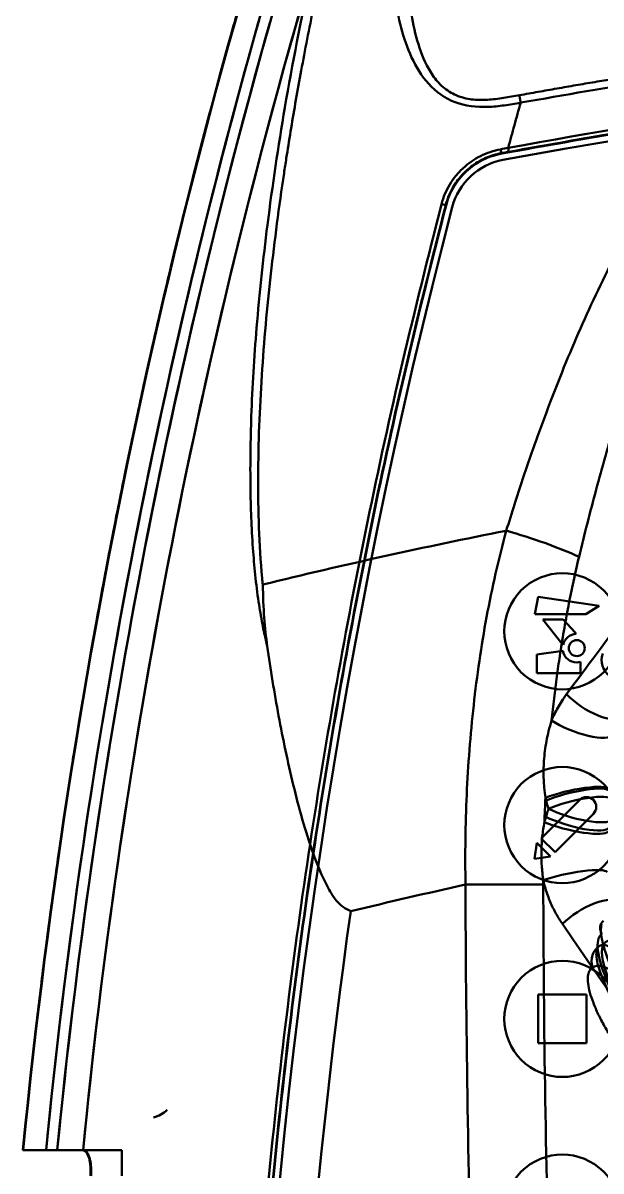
# Model space of a CAD drawing. Header units: millimetres. Extents: x -142 to 142, y -208 to 161.
# Drawn here: x -121.1 to -76.4, y 27 to 115.8 of the extents above; entities that cross this region are included whole.
import ezdxf

# ---------------------------------------------------------------- set-up
doc = ezdxf.new("R2010")
doc.units = ezdxf.units.MM
doc.layers.add('1', color=7, linetype='Continuous', true_color=0xffffff)

msp = doc.modelspace()

# ---------------------------------------------------------------- linework, layer by layer
at = {"layer": '1', "color": 251, "linetype": 'Continuous', "lineweight": 50}
for p, q in [((-84.004, 105.247, 24.72), (-84.004, 105.247, 24)), ((-87.928, 101.592, 24.72), (-87.928, 101.592, 24)), ((-79.404, 73.258, 24.72), (-79.404, 73.258, 24.82)), ((-81.289, 71.418, 24.92), (-81.532, 70.079, 24.92)), ((-81.289, 71.418, 24.82), (-81.532, 70.079, 24.82)), ((-76.549, 70.728, 24.92), (-81.289, 71.418, 24.92)), ((-81.289, 71.418, 24.82), (-81.289, 71.418, 24.92)), ((-76.549, 70.728, 24.82), (-81.289, 71.418, 24.82)), ((-77.591, 70.079, 24.92), (-76.549, 70.728, 24.92)), ((-77.591, 70.079, 24.82), (-76.549, 70.728, 24.82)), ((-76.549, 70.728, 24.82), (-76.549, 70.728, 24.92)), ((-81.532, 70.079, 24.92), (-77.591, 70.079, 24.92)), ((-81.532, 70.079, 24.82), (-77.591, 70.079, 24.82)), ((-81.532, 70.079, 24.82), (-81.532, 70.079, 24.92)), ((-80.929, 69.682, 24.92), (-79.445, 67.826, 24.92)), ((-79.343, 69.682, 24.92), (-80.929, 69.682, 24.92)), ((-80.929, 69.682, 24.82), (-80.929, 69.682, 24.92)), ((-79.343, 69.682, 24.82), (-80.929, 69.682, 24.82)), ((-80.929, 69.682, 24.82), (-79.445, 67.826, 24.82)), ((-78.426, 68.66, 24.92), (-79.343, 69.682, 24.92)), ((-79.343, 69.682, 24.82), (-79.343, 69.682, 24.92)), ((-78.426, 68.66, 24.82), (-79.343, 69.682, 24.82)), ((-77.591, 70.079, 24.82), (-77.591, 70.079, 24.92)), ((-83.904, 68.758, 24.72), (-83.904, 68.758, 24.82)), ((-78.845, 68.401, 24.92), (-78.686, 68.478, 24.92)), ((-78.845, 68.401, 24.82), (-78.686, 68.478, 24.82)), ((-78.686, 68.478, 24.92), (-78.513, 68.529, 24.92)), ((-78.686, 68.478, 24.82), (-78.513, 68.529, 24.82)), ((-78.686, 68.478, 24.82), (-78.686, 68.478, 24.92)), ((-78.513, 68.529, 24.92), (-78.33, 68.551, 24.92)), ((-78.513, 68.529, 24.82), (-78.33, 68.551, 24.82)), ((-78.513, 68.529, 24.82), (-78.513, 68.529, 24.92)), ((-78.33, 68.551, 24.92), (-78.426, 68.66, 24.92)), ((-78.426, 68.66, 24.82), (-78.426, 68.66, 24.92)), ((-78.33, 68.551, 24.82), (-78.426, 68.66, 24.82)), ((-78.33, 68.551, 24.82), (-78.33, 68.551, 24.92)), ((-79.445, 67.826, 24.92), (-79.357, 67.713, 24.92)), ((-79.445, 67.826, 24.82), (-79.357, 67.713, 24.82)), ((-79.445, 67.826, 24.82), (-79.445, 67.826, 24.92)), ((-79.357, 67.713, 24.92), (-79.3, 67.883, 24.92)), ((-79.357, 67.713, 24.82), (-79.3, 67.883, 24.82)), ((-79.357, 67.713, 24.82), (-79.357, 67.713, 24.92)), ((-79.3, 67.883, 24.92), (-79.219, 68.04, 24.92)), ((-79.3, 67.883, 24.82), (-79.219, 68.04, 24.82)), ((-79.3, 67.883, 24.82), (-79.3, 67.883, 24.92)), ((-79.219, 68.04, 24.92), (-79.114, 68.18, 24.92)), ((-79.219, 68.04, 24.82), (-79.114, 68.18, 24.82)), ((-79.219, 68.04, 24.82), (-79.219, 68.04, 24.92)), ((-79.114, 68.18, 24.92), (-78.988, 68.301, 24.92)), ((-79.114, 68.18, 24.82), (-78.988, 68.301, 24.82)), ((-79.114, 68.18, 24.82), (-79.114, 68.18, 24.92)), ((-78.988, 68.301, 24.92), (-78.845, 68.401, 24.92)), ((-78.988, 68.301, 24.82), (-78.845, 68.401, 24.82)), ((-78.988, 68.301, 24.82), (-78.988, 68.301, 24.92)), ((-78.898, 67.58, 24.92), (-78.91, 67.454, 24.92)), ((-78.898, 67.58, 24.82), (-78.91, 67.454, 24.82)), ((-78.861, 67.696, 24.92), (-78.898, 67.58, 24.92)), ((-78.861, 67.696, 24.82), (-78.898, 67.58, 24.82)), ((-78.898, 67.58, 24.82), (-78.898, 67.58, 24.92)), ((-78.804, 67.802, 24.92), (-78.861, 67.696, 24.92)), ((-78.804, 67.802, 24.82), (-78.861, 67.696, 24.82)), ((-78.861, 67.696, 24.82), (-78.861, 67.696, 24.92)), ((-78.845, 68.401, 24.82), (-78.845, 68.401, 24.92)), ((-78.729, 67.893, 24.92), (-78.804, 67.802, 24.92)), ((-78.729, 67.893, 24.82), (-78.804, 67.802, 24.82)), ((-78.804, 67.802, 24.82), (-78.804, 67.802, 24.92)), ((-78.637, 67.969, 24.92), (-78.729, 67.893, 24.92)), ((-78.637, 67.969, 24.82), (-78.729, 67.893, 24.82)), ((-78.729, 67.893, 24.82), (-78.729, 67.893, 24.92)), ((-78.531, 68.026, 24.92), (-78.637, 67.969, 24.92)), ((-78.531, 68.026, 24.82), (-78.637, 67.969, 24.82)), ((-78.637, 67.969, 24.82), (-78.637, 67.969, 24.92)), ((-78.415, 68.062, 24.92), (-78.531, 68.026, 24.92)), ((-78.415, 68.062, 24.82), (-78.531, 68.026, 24.82)), ((-78.531, 68.026, 24.82), (-78.531, 68.026, 24.92)), ((-78.29, 68.075, 24.92), (-78.415, 68.062, 24.92)), ((-78.29, 68.075, 24.82), (-78.415, 68.062, 24.82)), ((-78.415, 68.062, 24.82), (-78.415, 68.062, 24.92)), ((-78.165, 68.062, 24.92), (-78.29, 68.075, 24.92)), ((-78.29, 68.075, 24.82), (-78.29, 68.075, 24.92)), ((-78.165, 68.062, 24.82), (-78.29, 68.075, 24.82)), ((-78.049, 68.026, 24.92), (-78.165, 68.062, 24.92)), ((-78.165, 68.062, 24.82), (-78.165, 68.062, 24.92)), ((-78.049, 68.026, 24.82), (-78.165, 68.062, 24.82)), ((-77.943, 67.969, 24.92), (-78.049, 68.026, 24.92)), ((-78.049, 68.026, 24.82), (-78.049, 68.026, 24.92)), ((-77.943, 67.969, 24.82), (-78.049, 68.026, 24.82)), ((-77.852, 67.893, 24.92), (-77.943, 67.969, 24.92)), ((-77.943, 67.969, 24.82), (-77.943, 67.969, 24.92)), ((-77.852, 67.893, 24.82), (-77.943, 67.969, 24.82)), ((-77.776, 67.802, 24.92), (-77.852, 67.893, 24.92)), ((-77.852, 67.893, 24.82), (-77.852, 67.893, 24.92)), ((-77.776, 67.802, 24.82), (-77.852, 67.893, 24.82)), ((-77.719, 67.696, 24.92), (-77.776, 67.802, 24.92)), ((-77.776, 67.802, 24.82), (-77.776, 67.802, 24.92)), ((-77.719, 67.696, 24.82), (-77.776, 67.802, 24.82)), ((-77.683, 67.58, 24.92), (-77.719, 67.696, 24.92)), ((-77.719, 67.696, 24.82), (-77.719, 67.696, 24.92)), ((-77.683, 67.58, 24.82), (-77.719, 67.696, 24.82)), ((-77.67, 67.454, 24.92), (-77.683, 67.58, 24.92)), ((-77.683, 67.58, 24.82), (-77.683, 67.58, 24.92)), ((-77.67, 67.454, 24.82), (-77.683, 67.58, 24.82)), ((-81.393, 66.974, 24.82), (-79.37, 67.25, 24.82)), ((-79.37, 67.25, 24.92), (-81.393, 66.974, 24.92)), ((-81.393, 66.974, 24.92), (-81.393, 65.52, 24.92)), ((-81.393, 66.974, 24.82), (-81.393, 65.52, 24.82)), ((-81.393, 66.974, 24.82), (-81.393, 66.974, 24.92)), ((-79.318, 67.065, 24.92), (-79.37, 67.25, 24.92)), ((-79.37, 67.25, 24.82), (-79.37, 67.25, 24.92)), ((-79.318, 67.065, 24.82), (-79.37, 67.25, 24.82)), ((-79.236, 66.895, 24.92), (-79.318, 67.065, 24.92)), ((-79.318, 67.065, 24.82), (-79.318, 67.065, 24.92)), ((-79.236, 66.895, 24.82), (-79.318, 67.065, 24.82)), ((-79.128, 66.743, 24.92), (-79.236, 66.895, 24.92)), ((-79.236, 66.895, 24.82), (-79.236, 66.895, 24.92)), ((-79.128, 66.743, 24.82), (-79.236, 66.895, 24.82)), ((-78.996, 66.611, 24.92), (-79.128, 66.743, 24.92)), ((-79.128, 66.743, 24.82), (-79.128, 66.743, 24.92)), ((-78.996, 66.611, 24.82), (-79.128, 66.743, 24.82)), ((-78.91, 67.454, 24.92), (-78.898, 67.329, 24.92)), ((-78.91, 67.454, 24.82), (-78.898, 67.329, 24.82)), ((-78.91, 67.454, 24.82), (-78.91, 67.454, 24.92)), ((-78.898, 67.329, 24.92), (-78.861, 67.213, 24.92)), ((-78.898, 67.329, 24.82), (-78.861, 67.213, 24.82)), ((-78.898, 67.329, 24.82), (-78.898, 67.329, 24.92)), ((-78.861, 67.213, 24.92), (-78.804, 67.108, 24.92)), ((-78.861, 67.213, 24.82), (-78.804, 67.108, 24.82)), ((-78.861, 67.213, 24.82), (-78.861, 67.213, 24.92)), ((-78.804, 67.108, 24.92), (-78.729, 67.016, 24.92)), ((-78.804, 67.108, 24.82), (-78.729, 67.016, 24.82)), ((-78.804, 67.108, 24.82), (-78.804, 67.108, 24.92)), ((-78.729, 67.016, 24.92), (-78.637, 66.94, 24.92)), ((-78.729, 67.016, 24.82), (-78.637, 66.94, 24.82)), ((-78.729, 67.016, 24.82), (-78.729, 67.016, 24.92)), ((-78.637, 66.94, 24.92), (-78.531, 66.883, 24.92)), ((-78.637, 66.94, 24.82), (-78.531, 66.883, 24.82)), ((-78.637, 66.94, 24.82), (-78.637, 66.94, 24.92)), ((-78.531, 66.883, 24.92), (-78.415, 66.847, 24.92)), ((-78.531, 66.883, 24.82), (-78.415, 66.847, 24.82)), ((-78.531, 66.883, 24.82), (-78.531, 66.883, 24.92)), ((-78.415, 66.847, 24.92), (-78.29, 66.834, 24.92)), ((-78.415, 66.847, 24.82), (-78.29, 66.834, 24.82)), ((-78.415, 66.847, 24.82), (-78.415, 66.847, 24.92)), ((-78.29, 66.834, 24.92), (-78.165, 66.847, 24.92)), ((-78.29, 66.834, 24.82), (-78.165, 66.847, 24.82)), ((-78.29, 66.834, 24.82), (-78.29, 66.834, 24.92)), ((-78.165, 66.847, 24.92), (-78.049, 66.883, 24.92)), ((-78.165, 66.847, 24.82), (-78.049, 66.883, 24.82)), ((-78.165, 66.847, 24.82), (-78.165, 66.847, 24.92)), ((-78.049, 66.883, 24.92), (-77.943, 66.94, 24.92)), ((-78.049, 66.883, 24.82), (-77.943, 66.94, 24.82)), ((-78.049, 66.883, 24.82), (-78.049, 66.883, 24.92)), ((-77.943, 66.94, 24.92), (-77.852, 67.016, 24.92)), ((-77.943, 66.94, 24.82), (-77.852, 67.016, 24.82)), ((-77.943, 66.94, 24.82), (-77.943, 66.94, 24.92)), ((-77.852, 67.016, 24.92), (-77.776, 67.108, 24.92)), ((-77.852, 67.016, 24.82), (-77.776, 67.108, 24.82)), ((-77.852, 67.016, 24.82), (-77.852, 67.016, 24.92)), ((-77.776, 67.108, 24.92), (-77.719, 67.213, 24.92)), ((-77.776, 67.108, 24.82), (-77.719, 67.213, 24.82)), ((-77.776, 67.108, 24.82), (-77.776, 67.108, 24.92)), ((-77.719, 67.213, 24.92), (-77.683, 67.329, 24.92)), ((-77.719, 67.213, 24.82), (-77.683, 67.329, 24.82)), ((-77.719, 67.213, 24.82), (-77.719, 67.213, 24.92)), ((-77.683, 67.329, 24.92), (-77.67, 67.454, 24.92)), ((-77.683, 67.329, 24.82), (-77.67, 67.454, 24.82)), ((-77.683, 67.329, 24.82), (-77.683, 67.329, 24.92)), ((-77.67, 67.454, 24.82), (-77.67, 67.454, 24.92)), ((-78.843, 66.504, 24.92), (-78.996, 66.611, 24.92)), ((-78.996, 66.611, 24.82), (-78.996, 66.611, 24.92)), ((-78.843, 66.504, 24.82), (-78.996, 66.611, 24.82)), ((-78.672, 66.423, 24.92), (-78.843, 66.504, 24.92)), ((-78.843, 66.504, 24.82), (-78.843, 66.504, 24.92)), ((-78.672, 66.423, 24.82), (-78.843, 66.504, 24.82)), ((-78.487, 66.372, 24.92), (-78.672, 66.423, 24.92)), ((-78.672, 66.423, 24.82), (-78.672, 66.423, 24.92)), ((-78.487, 66.372, 24.82), (-78.672, 66.423, 24.82)), ((-78.29, 66.355, 24.92), (-78.487, 66.372, 24.92)), ((-78.487, 66.372, 24.82), (-78.487, 66.372, 24.92)), ((-78.29, 66.355, 24.82), (-78.487, 66.372, 24.82)), ((-78.003, 66.397, 24.92), (-78.29, 66.355, 24.92)), ((-78.003, 66.397, 24.82), (-78.29, 66.355, 24.82)), ((-78.29, 66.355, 24.82), (-78.29, 66.355, 24.92)), ((-78.003, 66.397, 24.82), (-78.003, 65.52, 24.82)), ((-78.003, 65.52, 24.92), (-78.003, 66.397, 24.92)), ((-78.003, 66.397, 24.82), (-78.003, 66.397, 24.92)), ((-81.393, 65.52, 24.92), (-78.003, 65.52, 24.92)), ((-81.393, 65.52, 24.82), (-81.393, 65.52, 24.92)), ((-81.393, 65.52, 24.82), (-78.003, 65.52, 24.82)), ((-78.003, 65.52, 24.82), (-78.003, 65.52, 24.92)), ((-79.404, 64.258, 24.72), (-79.404, 64.258, 24.82)), ((-79.404, 58.258, 24.72), (-79.404, 58.258, 24.82)), ((-78.066, 55.702, 24.92), (-81.035, 52.732, 24.92)), ((-78.066, 55.702, 24.82), (-81.035, 52.732, 24.82)), ((-77.948, 55.798, 24.92), (-78.066, 55.702, 24.92)), ((-77.948, 55.798, 24.82), (-78.066, 55.702, 24.82)), ((-78.066, 55.702, 24.82), (-78.066, 55.702, 24.92)), ((-77.817, 55.866, 24.92), (-77.948, 55.798, 24.92)), ((-77.817, 55.866, 24.82), (-77.948, 55.798, 24.82)), ((-77.948, 55.798, 24.82), (-77.948, 55.798, 24.92)), ((-77.679, 55.907, 24.92), (-77.817, 55.866, 24.92)), ((-77.679, 55.907, 24.82), (-77.817, 55.866, 24.82)), ((-77.817, 55.866, 24.82), (-77.817, 55.866, 24.92)), ((-77.535, 55.921, 24.92), (-77.679, 55.907, 24.92)), ((-77.535, 55.921, 24.82), (-77.679, 55.907, 24.82)), ((-77.679, 55.907, 24.82), (-77.679, 55.907, 24.92)), ((-77.392, 55.907, 24.92), (-77.535, 55.921, 24.92)), ((-77.535, 55.921, 24.82), (-77.535, 55.921, 24.92)), ((-77.392, 55.907, 24.82), (-77.535, 55.921, 24.82)), ((-77.253, 55.866, 24.92), (-77.392, 55.907, 24.92)), ((-77.392, 55.907, 24.82), (-77.392, 55.907, 24.92)), ((-77.253, 55.866, 24.82), (-77.392, 55.907, 24.82)), ((-77.123, 55.798, 24.92), (-77.253, 55.866, 24.92)), ((-77.253, 55.866, 24.82), (-77.253, 55.866, 24.92)), ((-77.123, 55.798, 24.82), (-77.253, 55.866, 24.82)), ((-77.005, 55.702, 24.92), (-77.123, 55.798, 24.92)), ((-77.123, 55.798, 24.82), (-77.123, 55.798, 24.92)), ((-77.005, 55.702, 24.82), (-77.123, 55.798, 24.82)), ((-76.909, 55.584, 24.92), (-77.005, 55.702, 24.92)), ((-77.005, 55.702, 24.82), (-77.005, 55.702, 24.92)), ((-76.909, 55.584, 24.82), (-77.005, 55.702, 24.82)), ((-76.84, 55.453, 24.92), (-76.909, 55.584, 24.92)), ((-76.909, 55.584, 24.82), (-76.909, 55.584, 24.92)), ((-76.84, 55.453, 24.82), (-76.909, 55.584, 24.82)), ((-76.799, 55.314, 24.92), (-76.84, 55.453, 24.92)), ((-76.84, 55.453, 24.82), (-76.84, 55.453, 24.92)), ((-76.799, 55.314, 24.82), (-76.84, 55.453, 24.82)), ((-76.785, 55.171, 24.92), (-76.799, 55.314, 24.92)), ((-76.799, 55.314, 24.82), (-76.799, 55.314, 24.92)), ((-76.785, 55.171, 24.82), (-76.799, 55.314, 24.82)), ((-76.799, 55.028, 24.92), (-76.785, 55.171, 24.92)), ((-76.799, 55.028, 24.82), (-76.785, 55.171, 24.82)), ((-76.785, 55.171, 24.82), (-76.785, 55.171, 24.92)), ((-79.975, 51.671, 24.92), (-77.005, 54.641, 24.92)), ((-79.975, 51.671, 24.82), (-77.005, 54.641, 24.82)), ((-77.005, 54.641, 24.92), (-76.909, 54.758, 24.92)), ((-77.005, 54.641, 24.82), (-76.909, 54.758, 24.82)), ((-77.005, 54.641, 24.82), (-77.005, 54.641, 24.92)), ((-76.909, 54.758, 24.92), (-76.84, 54.889, 24.92)), ((-76.909, 54.758, 24.82), (-76.84, 54.889, 24.82)), ((-76.909, 54.758, 24.82), (-76.909, 54.758, 24.92)), ((-76.84, 54.889, 24.92), (-76.799, 55.028, 24.92)), ((-76.84, 54.889, 24.82), (-76.799, 55.028, 24.82)), ((-76.84, 54.889, 24.82), (-76.84, 54.889, 24.92)), ((-76.799, 55.028, 24.82), (-76.799, 55.028, 24.92)), ((-83.904, 53.758, 24.72), (-83.904, 53.758, 24.82)), ((-81.035, 52.732, 24.92), (-79.975, 51.671, 24.92)), ((-81.035, 52.732, 24.82), (-79.975, 51.671, 24.82)), ((-81.035, 52.732, 24.82), (-81.035, 52.732, 24.92)), ((-81.389, 52.378, 24.92), (-81.566, 51.141, 24.92)), ((-81.389, 52.378, 24.82), (-81.566, 51.141, 24.82)), ((-80.328, 51.318, 24.92), (-81.389, 52.378, 24.92)), ((-81.389, 52.378, 24.82), (-81.389, 52.378, 24.92)), ((-80.328, 51.318, 24.82), (-81.389, 52.378, 24.82)), ((-79.975, 51.671, 24.82), (-79.975, 51.671, 24.92)), ((-81.566, 51.141, 24.92), (-80.328, 51.318, 24.92)), ((-81.566, 51.141, 24.82), (-80.328, 51.318, 24.82)), ((-81.566, 51.141, 24.82), (-81.566, 51.141, 24.92)), ((-80.328, 51.318, 24.82), (-80.328, 51.318, 24.92)), ((-79.404, 49.258, 24.72), (-79.404, 49.258, 24.82)), ((-79.404, 43.258, 24.72), (-79.404, 43.258, 24.82)), ((-81.277, 40.64, 24.82), (-81.277, 36.883, 24.82)), ((-81.277, 40.64, 24.82), (-81.277, 40.64, 24.92)), ((-77.528, 40.64, 24.82), (-81.277, 40.64, 24.82)), ((-77.528, 40.64, 24.92), (-81.277, 40.64, 24.92)), ((-81.277, 40.64, 24.92), (-81.277, 36.883, 24.92)), ((-77.528, 40.64, 24.82), (-77.528, 40.64, 24.92)), ((-77.528, 36.883, 24.82), (-77.528, 40.64, 24.82)), ((-77.528, 36.883, 24.92), (-77.528, 40.64, 24.92)), ((-83.904, 38.758, 24.72), (-83.904, 38.758, 24.82)), ((-81.277, 36.883, 24.82), (-81.277, 36.883, 24.92)), ((-81.277, 36.883, 24.82), (-77.528, 36.883, 24.82)), ((-81.277, 36.883, 24.92), (-77.528, 36.883, 24.92)), ((-77.528, 36.883, 24.82), (-77.528, 36.883, 24.92)), ((-79.404, 34.258, 24.72), (-79.404, 34.258, 24.82)), ((-121.146, 28.598, 0.6), (-121.146, 28.598)), ((-121.146, 28.598, 0.6), (-121.12, 28.598, 0.6)), ((-113.508, 28.598, 11.4), (-118.904, 28.598, 11.4)), ((-116.494, 28.598, -11.5), (-118.49, 28.598, -11.5)), ((-118.49, 28.596, 11.5), (-117.187, 28.596, 11.5)), ((-116.494, 28.598, -11.5), (-113.508, 28.598, -11.5)), ((-113.508, 28.598, 11.4), (-113.508, 28.598, -11.5)), ((-79.404, 28.258, 24.72), (-79.404, 28.258, 24.82))]:
    msp.add_line(p, q, dxfattribs=at)
for centre, radius, start, end in [((379, -20), 502.502, 160.9331, 174.45008), ((379, -20, 11.5), 497.872, 160.97966, 174.39831), ((379, -20, -11.5), 497.872, 164.10811, 174.39831), ((0, -346, 24), 459, 80.72928, 100.54548), ((0, -346, 24.72), 459, 80.72928, 100.54548), ((-83.089, 100.332, 24), 5, 100.54548, 165.40387), ((-83.089, 100.332, 24.72), 5, 100.54548, 165.40387), ((379, -20, 24), 482.5, 165.40387, 189.46226), ((379, -20, 24.72), 482.5, 165.40387, 189.46226), ((0, -346, -22.11), 430.767, 101.21041, 103.77731), ((0, -346, -25), 404.59, 102.40307, 103.69435), ((1114, 51.8, -25), 1200.904, 180.126574, 181.679711), ((1114, 51.8, -22.692), 1194.886, 180.126574, 181.723926), ((379, -20, -25), 479.5, 171.95718, 180)]:
    msp.add_arc(centre, radius, start, end, dxfattribs=at)
at = {"layer": '1', "color": 251, "linetype": 'Continuous', "lineweight": 50, "extrusion": (0, 0, -1)}
for centre, radius, start, end in [((-379, -20, -0.6), 502.476, 5.5502, 19.06546), ((-379, -20, -10.866), 500.718, 5.56976, 19.10583), ((-379, -20, -11.5), 499.858, 5.57908, 19.10583), ((-379, -20, 10.866), 500.718, 5.56976, 15.76983), ((-379, -20, 11.5), 499.858, 5.57937, 15.76983)]:
    msp.add_arc(centre, radius, start, end, dxfattribs=at)
at = {"layer": '1', "color": 251, "linetype": 'Continuous', "lineweight": 50, "extrusion": (0.286925, 0.938257, 0.193255)}
msp.add_arc((101.543, -22.155, 43.52), 9, 235.86711, 275.91955, dxfattribs=at)
at = {"layer": '1', "color": 251, "linetype": 'Continuous', "lineweight": 50, "extrusion": (0.042871, -0.030019, -0.99863)}
msp.add_arc((11.557, -101.25, 30.893), 1.5, 180.85, 254.37753, dxfattribs=at)
at = {"layer": '1', "color": 251, "linetype": 'Continuous', "lineweight": 50, "extrusion": (0.511748, 0.766338, 0.388382)}
msp.add_arc((99.713, -25.73, 0.248), 3, 59.26593, 176.74417, dxfattribs=at)
at = {"layer": '1', "color": 251, "linetype": 'Continuous', "lineweight": 50, "extrusion": (0.339756, 0.896889, 0.283119)}
msp.add_arc((95.125, -31.968, 21.932), 3, 52.51974, 176.62492, dxfattribs=at)
at = {"layer": '1', "color": 251, "linetype": 'Continuous', "lineweight": 50, "extrusion": (-0.213751, 0.957788, -0.192231)}
msp.add_arc((64.667, -10.551, 75.094), 3, 49.70787, 176.91227, dxfattribs=at)
at = {"layer": '1', "color": 251, "linetype": 'Continuous', "lineweight": 50, "extrusion": (-0.233554, 0.949719, -0.208535)}
msp.add_arc((63.109, -9.014, 76.38), 3, 50.09253, 176.9325, dxfattribs=at)
at = {"layer": '1', "color": 251, "linetype": 'Continuous', "lineweight": 50, "extrusion": (-0.2339, 0.950362, -0.205192)}
msp.add_arc((63.095, -9.272, 75.699), 3, 50.50695, 176.93472, dxfattribs=at)
at = {"layer": '1', "color": 251, "linetype": 'Continuous', "lineweight": 50, "extrusion": (0.26396, 0.936403, 0.231246)}
msp.add_arc((90.5, -31.258, 24.436), 3, 50.40135, 176.91634, dxfattribs=at)
at = {"layer": '1', "color": 251, "linetype": 'Continuous', "lineweight": 50, "extrusion": (0.264427, 0.937246, 0.227265)}
msp.add_arc((90.507, -31.151, 25.208), 3, 50.85726, 176.91931, dxfattribs=at)
at = {"layer": '1', "color": 251, "linetype": 'Continuous', "lineweight": 50, "extrusion": (0.226686, 0.953064, 0.200703)}
msp.add_arc((89.153, -31.229, 28.597), 3, 49.61031, 176.88023, dxfattribs=at)
at = {"layer": '1', "color": 251, "linetype": 'Continuous', "lineweight": 50, "extrusion": (-0.194122, 0.965626, -0.172867)}
msp.add_arc((67.575, -13.471, 67.417), 3, 49.02258, 176.65412, dxfattribs=at)
at = {"layer": '1', "color": 251, "linetype": 'Continuous', "lineweight": 50, "extrusion": (0.002209, -0.999998, 5.45029e-17)}
msp.add_arc((-86.792, -16, -49.339), 9, 270, 311.96189, dxfattribs=at)
at = {"layer": '1', "color": 251, "linetype": 'Continuous', "lineweight": 50, "extrusion": (-0.486617, 0.786015, -0.381293)}
msp.add_arc((41.658, 8.504, 83.063), 3, 58.09768, 176.75459, dxfattribs=at)
at = {"layer": '1', "color": 251, "linetype": 'Continuous', "lineweight": 50, "extrusion": (-0.217064, -0.140963, -0.965926)}
msp.add_arc((-79.595, 25.511, 53.841), 0.8, 90, 172.50686, dxfattribs=at)
at = {"layer": '1', "color": 251, "linetype": 'Continuous', "lineweight": 50, "extrusion": (0.26381, 0.175127, 0.948544)}
msp.add_arc((77.822, 22.795, -55.555), 1.5, 359.91736, 73.68262, dxfattribs=at)
at = {"layer": '1', "color": 251, "linetype": 'Continuous', "lineweight": 50, "extrusion": (-1, 0, 0)}
msp.add_arc((-26.598, 11.4, 113.508), 2, 90, 180, dxfattribs=at)
at = {"layer": '1', "color": 251, "linetype": 'Continuous', "lineweight": 50, "extrusion": (1, 0, 0)}
msp.add_arc((26.598, -11.5, -113.508), 2, 270, 0, dxfattribs=at)
at = {"layer": '1', "color": 251, "linetype": 'Continuous', "lineweight": 50, "extrusion": (0.810094, 0.526081, -0.258819)}
msp.add_ellipse((-72.483, 39.25, -45.429), major_axis=(1.491, 0.968, 6.635), ratio=0.951053, dxfattribs=at)
at = {"layer": '1', "color": 251, "linetype": 'Continuous', "lineweight": 50}
for points, weights, degree in [([(-121.146, 28.598, 0.6), (-117.305, 68.131, 0.6), (-108.836, 106.823, 0.6), (-95.933, 144.153, 0.6)], [0.500069308686, 0.500535111325, 0.503348802562, 0.508510382396], 3), ([(-82.632, 109.679, 25), (0, 124.663, 25), (82.631, 109.679, 25)], [0.504044166649, 0.495955833351, 0.504044166649], 2), ([(-84.101, 105.738, 24), (-5.189, 120.429, 24), (74.031, 107.497, 24)], [0.503757266962, 0.496242733038, 0.503757266962], 2), ([(-83.547, 105.879, 24.716), (-4.885, 120.423, 24.716), (74.065, 107.53, 24.716)], [0.503731597509, 0.496268402491, 0.503731597509], 2), ([(-82.736, 110.254, 24.913), (-76.911, 111.311, 24.913), (-71.062, 112.218, 24.913)], [0.500020368759, 0.499979631241, 0.500020368759], 2), ([(-97.779, -99.496, 24.861), (-114.724, 2.13, 24.861), (-88.755, 101.833, 24.861)], [0.505553685718, 0.494446314282, 0.505553685718], 2), ([(-97.453, -99.441, 24.578), (-114.386, 2.115, 24.578), (-88.435, 101.749, 24.578)], [0.505553685718, 0.494446314282, 0.505553685718], 2), ([(-97.427, -99.411, 24), (-114.35, 2.117, 24), (-88.411, 101.723, 24)], [0.505551180943, 0.494448819057, 0.505551180943], 2)]:
    msp.add_rational_spline(points, weights, degree=degree, dxfattribs=at)
for points, knots in [([(-90.683, 142.236, 13.868), (-90.998, 140.624, 14.37), (-91.579, 137.391, 15.374), (-92.257, 132.518, 16.902), (-92.707, 127.627, 18.467), (-92.833, 122.73, 20.068), (-92.559, 118.668, 21.436), (-91.941, 115.465, 22.552), (-91.15, 113.158, 23.38), (-89.883, 111.024, 24.174), (-87.791, 109.501, 24.791), (-85.607, 109.278, 24.968), (-83.899, 109.452, 25), (-83.054, 109.603, 25), (-82.631, 109.679, 25)], [0, 0, 0, 0, 0.125, 0.25, 0.375, 0.5, 0.625, 0.6875, 0.75, 0.8125, 0.875, 0.9375, 0.96875, 1, 1, 1, 1]), ([(-89.068, 142.217, 14.952), (-89.389, 140.658, 15.403), (-89.987, 137.532, 16.31), (-90.715, 132.818, 17.685), (-91.251, 128.082, 19.077), (-91.525, 123.328, 20.488), (-91.443, 119.368, 21.68), (-91.072, 116.216, 22.648), (-90.526, 113.907, 23.373), (-89.728, 112.072, 23.97), (-88.68, 110.846, 24.4), (-87.64, 110.188, 24.657), (-86.433, 109.885, 24.818), (-85.188, 109.878, 24.89), (-84.162, 110.007, 24.909), (-83.346, 110.144, 24.912), (-82.939, 110.218, 24.913), (-82.736, 110.254, 24.913)], [0, 0, 0, 0, 0.125, 0.25, 0.375, 0.5, 0.625, 0.6875, 0.75, 0.8125, 0.84375, 0.875, 0.90625, 0.9375, 0.96875, 0.984375, 1, 1, 1, 1]), ([(-102.241, 67.595, -23.066), (-102.32, 67.922, -22.987), (-102.457, 68.491, -22.849), (-102.69, 69.64, -22.573), (-103.058, 71.839, -22.048), (-103.413, 75.382, -21.219), (-103.591, 80.174, -20.118), (-103.507, 85.862, -18.833), (-103.089, 92.634, -17.326), (-102.235, 100.612, -15.573), (-100.896, 109.703, -13.597), (-99.615, 116.092, -12.225), (-98.937, 119.476, -11.498)], [0, 0, 0, 0, 0.019325, 0.033702, 0.067421, 0.147558, 0.238182, 0.342802, 0.473943, 0.627187, 0.802538, 1, 1, 1, 1]), ([(-100.943, 104.225, -15.262), (-100.887, 104.603, -15.183), (-100.625, 106.319, -14.821), (-100.096, 109.548, -14.142), (-99.248, 114.189, -13.169), (-98.55, 117.63, -12.449), (-98.164, 119.431, -12.073)], [0, 0, 0, 0, 0.087365, 0.391577, 0.695788, 1, 1, 1, 1]), ([(-78.115, 74.522, -20.636), (-77.697, 76.261, -20.36), (-76.819, 79.73, -19.809), (-75.355, 84.895, -18.994), (-73.721, 90.011, -18.192), (-71.866, 95.053, -17.408), (-69.745, 100, -16.647), (-67.206, 104.745, -15.932), (-64.581, 108.425, -15.396), (-62.198, 110.521, -15.118), (-60.607, 111.4, -15.02), (-59.742, 111.676, -15), (-59.296, 111.757, -15)], [0, 0, 0, 0, 0.125, 0.25, 0.375, 0.5, 0.625, 0.75, 0.875, 0.9375, 0.96875, 1, 1, 1, 1]), ([(-82.631, 109.679, 25), (-82.795, 109.095, 25), (-83.04, 108.22, 25), (-83.362, 107.051, 25), (-83.522, 106.466, 25), (-83.602, 106.174, 25)], [0, 0, 0, 0, 0.5, 0.75, 1, 1, 1, 1]), ([(-88.755, 101.833, 24.861), (-88.686, 102.098, 24.861), (-88.51, 102.618, 24.865), (-88.138, 103.353, 24.882), (-87.664, 104.027, 24.908), (-86.913, 104.828, 24.947), (-85.774, 105.612, 24.986), (-84.726, 105.965, 24.998), (-84.187, 106.065, 24.999)], [0, 0, 0, 0, 0.125, 0.25, 0.375, 0.5, 0.75, 1, 1, 1, 1]), ([(-88.435, 101.749, 24.578), (-88.374, 101.983, 24.578), (-88.226, 102.428, 24.583), (-87.933, 103.041, 24.597), (-87.591, 103.578, 24.617), (-87.212, 104.05, 24.638), (-86.797, 104.465, 24.659), (-86.346, 104.83, 24.679), (-85.857, 105.147, 24.695), (-85.327, 105.414, 24.707), (-84.75, 105.63, 24.714), (-84.344, 105.731, 24.715), (-84.131, 105.771, 24.715)], [0, 0, 0, 0, 0.116394, 0.2254, 0.327036, 0.423074, 0.517186, 0.609965, 0.703076, 0.798214, 0.895776, 1, 1, 1, 1]), ([(-84.131, 105.771, 24.715), (-84.066, 105.783, 24.715), (-83.936, 105.807, 24.716), (-83.742, 105.843, 24.716), (-83.612, 105.867, 24.716), (-83.547, 105.879, 24.716)], [0, 0, 0, 0, 0.334629, 0.667961, 1, 1, 1, 1]), ([(-102.636, 72.868, -22), (-102.759, 74.172, -21.71), (-102.92, 76.787, -21.134), (-102.972, 80.719, -20.277), (-102.885, 84.65, -19.427), (-102.61, 89.889, -18.302), (-102.021, 96.422, -16.91), (-101.332, 101.629, -15.81), (-100.943, 104.225, -15.262)], [0, 0, 0, 0, 0.125, 0.25, 0.375, 0.5, 0.75, 1, 1, 1, 1]), ([(-79.404, 73.258, 24.82), (-80.552, 73.258, 24.82), (-82.944, 72.298, 24.82), (-83.904, 69.907, 24.82), (-83.904, 68.758, 24.82)], [0, 0, 0, 0, 0.500002, 1, 1, 1, 1]), ([(-79.404, 73.258, 24.72), (-80.552, 73.258, 24.72), (-82.944, 72.298, 24.72), (-83.904, 69.907, 24.72), (-83.904, 68.758, 24.72)], [0, 0, 0, 0, 0.500002, 1, 1, 1, 1]), ([(-74.904, 68.759, 24.82), (-74.904, 69.907, 24.82), (-75.864, 72.298, 24.82), (-78.256, 73.258, 24.82), (-79.404, 73.258, 24.82)], [0, 0, 0, 0, 0.499996, 1, 1, 1, 1]), ([(-74.904, 68.759, 24.72), (-74.904, 69.907, 24.72), (-75.864, 72.298, 24.72), (-78.256, 73.258, 24.72), (-79.404, 73.258, 24.72)], [0, 0, 0, 0, 0.499996, 1, 1, 1, 1]), ([(-83.904, 68.758, 24.82), (-83.904, 67.61, 24.82), (-82.944, 65.218, 24.82), (-80.552, 64.258, 24.82), (-79.404, 64.258, 24.82)], [0, 0, 0, 0, 0.499994, 1, 1, 1, 1]), ([(-83.904, 68.758, 24.72), (-83.904, 67.61, 24.72), (-82.944, 65.218, 24.72), (-80.552, 64.258, 24.72), (-79.404, 64.258, 24.72)], [0, 0, 0, 0, 0.499994, 1, 1, 1, 1]), ([(-79.404, 64.258, 24.82), (-78.256, 64.258, 24.82), (-75.864, 65.219, 24.82), (-74.904, 67.61, 24.82), (-74.904, 68.759, 24.82)], [0, 0, 0, 0, 0.499997, 1, 1, 1, 1]), ([(-79.404, 64.258, 24.72), (-78.256, 64.258, 24.72), (-75.864, 65.219, 24.72), (-74.904, 67.61, 24.72), (-74.904, 68.759, 24.72)], [0, 0, 0, 0, 0.499997, 1, 1, 1, 1]), ([(-102.241, 67.595, -23.067), (-101.981, 65.807, -23.394), (-101.404, 62.222, -23.966), (-100.472, 57.754, -24.475), (-99.554, 54.206, -24.756), (-98.728, 51.583, -24.904), (-97.955, 49.662, -24.966), (-97.291, 48.455, -24.988), (-96.903, 47.882, -24.996), (-96.393, 47.413, -25), (-95.993, 47.182, -25), (-95.784, 47.088, -25)], [0, 0, 0, 0, 0.25, 0.5, 0.625, 0.75, 0.875, 0.90625, 0.9375, 0.96875, 1, 1, 1, 1]), ([(-79.606, 66.839, -21.681), (-79.686, 66.314, -21.74), (-79.925, 64.657, -21.919), (-80.125, 62.99, -22.074), (-80.244, 61.848, -22.167)], [0, 0, 0, 0, 0.317575, 1, 1, 1, 1]), ([(-80.713, 55.867, -22.544), (-80.748, 56.131, -22.576), (-80.81, 56.595, -22.631), (-80.871, 57.549, -22.68), (-80.857, 58.756, -22.666), (-80.697, 60.016, -22.536), (-80.477, 61.055, -22.359), (-80.323, 61.578, -22.233), (-80.244, 61.848, -22.167)], [0, 0, 0, 0, 0.132294, 0.231897, 0.470662, 0.72455, 0.857779, 1, 1, 1, 1]), ([(-79.404, 58.258, 24.82), (-80.552, 58.258, 24.82), (-82.944, 57.298, 24.82), (-83.904, 54.907, 24.82), (-83.904, 53.758, 24.82)], [0, 0, 0, 0, 0.500002, 1, 1, 1, 1]), ([(-79.404, 58.258, 24.72), (-80.552, 58.258, 24.72), (-82.944, 57.298, 24.72), (-83.904, 54.907, 24.72), (-83.904, 53.758, 24.72)], [0, 0, 0, 0, 0.500002, 1, 1, 1, 1]), ([(-74.904, 53.759, 24.82), (-74.904, 54.907, 24.82), (-75.864, 57.298, 24.82), (-78.256, 58.258, 24.82), (-79.404, 58.258, 24.82)], [0, 0, 0, 0, 0.499996, 1, 1, 1, 1]), ([(-74.904, 53.759, 24.72), (-74.904, 54.907, 24.72), (-75.864, 57.298, 24.72), (-78.256, 58.258, 24.72), (-79.404, 58.258, 24.72)], [0, 0, 0, 0, 0.499996, 1, 1, 1, 1]), ([(-83.904, 53.758, 24.82), (-83.904, 52.61, 24.82), (-82.944, 50.218, 24.82), (-80.552, 49.258, 24.82), (-79.404, 49.258, 24.82)], [0, 0, 0, 0, 0.499994, 1, 1, 1, 1]), ([(-83.904, 53.758, 24.72), (-83.904, 52.61, 24.72), (-82.944, 50.218, 24.72), (-80.552, 49.258, 24.72), (-79.404, 49.258, 24.72)], [0, 0, 0, 0, 0.499994, 1, 1, 1, 1]), ([(-80.883, 49.495, -22.692), (-80.884, 49.498, -22.692), (-80.885, 49.504, -22.693), (-80.886, 49.515, -22.695), (-80.889, 49.535, -22.697), (-80.895, 49.576, -22.702), (-80.907, 49.657, -22.713), (-80.929, 49.82, -22.732), (-80.967, 50.146, -22.765), (-81.008, 50.615, -22.8), (-81.033, 51.18, -22.82), (-81.034, 51.935, -22.821), (-80.976, 52.877, -22.771), (-80.867, 53.619, -22.677), (-80.798, 53.985, -22.615)], [0, 0, 0, 0, 0.001953, 0.003906, 0.007812, 0.015625, 0.03125, 0.0625, 0.125, 0.25, 0.375, 0.5, 0.75, 1, 1, 1, 1]), ([(-79.404, 49.258, 24.82), (-78.256, 49.258, 24.82), (-75.864, 50.219, 24.82), (-74.904, 52.61, 24.82), (-74.904, 53.759, 24.82)], [0, 0, 0, 0, 0.499997, 1, 1, 1, 1]), ([(-79.404, 49.258, 24.72), (-78.256, 49.258, 24.72), (-75.864, 50.219, 24.72), (-74.904, 52.61, 24.72), (-74.904, 53.759, 24.72)], [0, 0, 0, 0, 0.499997, 1, 1, 1, 1]), ([(-71.496, 39.891, -38.831), (-71.974, 40.627, -38.831), (-73.019, 42.04, -39.197), (-74.306, 43.36, -40.468), (-75.195, 44.053, -41.823), (-75.768, 44.381, -42.969), (-76.229, 44.507, -44.201), (-76.451, 44.457, -45.053), (-76.539, 44.399, -45.479)], [0, 0, 0, 0, 0.25, 0.5, 0.625, 0.75, 0.875, 1, 1, 1, 1]), ([(-76.539, 44.399, -45.479), (-76.626, 44.342, -45.902), (-76.754, 44.16, -46.747), (-76.802, 43.699, -47.974), (-76.7, 43.06, -49.115), (-76.454, 42.263, -50.128), (-76.071, 41.329, -50.967), (-75.565, 40.296, -51.599), (-75.056, 39.384, -51.925), (-74.61, 38.647, -52.057), (-74.38, 38.278, -52.079), (-74.264, 38.094, -52.079)], [0, 0, 0, 0, 0.125, 0.25, 0.375, 0.5, 0.625, 0.75, 0.875, 0.9375, 1, 1, 1, 1]), ([(-79.404, 43.258, 24.82), (-80.552, 43.258, 24.82), (-82.944, 42.298, 24.82), (-83.904, 39.907, 24.82), (-83.904, 38.758, 24.82)], [0, 0, 0, 0, 0.500002, 1, 1, 1, 1]), ([(-79.404, 43.258, 24.72), (-80.552, 43.258, 24.72), (-82.944, 42.298, 24.72), (-83.904, 39.907, 24.72), (-83.904, 38.758, 24.72)], [0, 0, 0, 0, 0.500002, 1, 1, 1, 1]), ([(-74.904, 38.759, 24.82), (-74.904, 39.907, 24.82), (-75.864, 42.298, 24.82), (-78.256, 43.258, 24.82), (-79.404, 43.258, 24.82)], [0, 0, 0, 0, 0.499996, 1, 1, 1, 1]), ([(-74.904, 38.759, 24.72), (-74.904, 39.907, 24.72), (-75.864, 42.298, 24.72), (-78.256, 43.258, 24.72), (-79.404, 43.258, 24.72)], [0, 0, 0, 0, 0.499996, 1, 1, 1, 1]), ([(-72.442, 39.277, -39.455), (-72.644, 39.588, -39.455), (-73.075, 40.194, -39.535), (-73.763, 41.011, -39.877), (-74.459, 41.698, -40.424), (-75.355, 42.42, -41.38), (-76.336, 42.916, -42.911), (-76.886, 42.874, -44.318), (-77.082, 42.744, -45.022)], [0, 0, 0, 0, 0.125, 0.25, 0.375, 0.5, 0.75, 1, 1, 1, 1]), ([(-83.904, 38.758, 24.82), (-83.904, 37.61, 24.82), (-82.944, 35.218, 24.82), (-80.552, 34.258, 24.82), (-79.404, 34.258, 24.82)], [0, 0, 0, 0, 0.499994, 1, 1, 1, 1]), ([(-83.904, 38.758, 24.72), (-83.904, 37.61, 24.72), (-82.944, 35.218, 24.72), (-80.552, 34.258, 24.72), (-79.404, 34.258, 24.72)], [0, 0, 0, 0, 0.499994, 1, 1, 1, 1]), ([(-79.404, 34.258, 24.82), (-78.256, 34.258, 24.82), (-75.864, 35.219, 24.82), (-74.904, 37.61, 24.82), (-74.904, 38.759, 24.82)], [0, 0, 0, 0, 0.499997, 1, 1, 1, 1]), ([(-79.404, 34.258, 24.72), (-78.256, 34.258, 24.72), (-75.864, 35.219, 24.72), (-74.904, 37.61, 24.72), (-74.904, 38.759, 24.72)], [0, 0, 0, 0, 0.499997, 1, 1, 1, 1]), ([(-111.044, 31.141, -12), (-110.94, 31.162, -12), (-110.837, 31.19, -12.011), (-110.555, 31.294, -12.036), (-110.379, 31.39, -12.036), (-110.139, 31.57, -12.011), (-110.06, 31.639, -12), (-109.987, 31.715, -12)], [0, 0, 0, 0, 0.259795, 0.259795, 0.742538, 0.742538, 1, 1, 1, 1]), ([(-118.49, 28.596, 11.5), (-118.55, 28.596, 11.5), (-118.611, 28.596, 11.494), (-118.751, 28.597, 11.465), (-118.831, 28.598, 11.438), (-118.904, 28.598, 11.4)], [0, 0, 0, 0, 0.423645, 0.423645, 1, 1, 1, 1]), ([(-115.889, 26.598, -13.5), (-115.838, 27.139, -13.5), (-115.891, 27.671, -13.267), (-116.132, 28.398, -12.517), (-116.311, 28.598, -12.01), (-116.494, 28.598, -11.5)], [0, 0, 0, 0, 0.5, 0.5, 1, 1, 1, 1]), ([(-115.933, 26.598, 13.4), (-115.885, 27.109, 13.4), (-115.928, 27.612, 13.194), (-116.138, 28.331, 12.514), (-116.301, 28.55, 12.048), (-116.47, 28.591, 11.57)], [0, 0, 0, 0, 0.5, 0.5, 1, 1, 1, 1]), ([(-116.469, 28.596, 11.57), (-116.425, 28.592, 11.693), (-116.337, 28.56, 11.94), (-116.212, 28.444, 12.297), (-116.097, 28.262, 12.63), (-116, 28.018, 12.926), (-115.924, 27.717, 13.173), (-115.878, 27.37, 13.359), (-115.865, 27.054, 13.455), (-115.873, 26.794, 13.494), (-115.883, 26.663, 13.5), (-115.889, 26.597, 13.5)], [0, 0, 0, 0, 0.125, 0.25, 0.375, 0.5, 0.625, 0.75, 0.875, 0.9375, 1, 1, 1, 1]), ([(-79.404, 28.258, 24.82), (-80.552, 28.258, 24.82), (-82.944, 27.298, 24.82), (-83.904, 24.907, 24.82), (-83.904, 23.758, 24.82)], [0, 0, 0, 0, 0.500002, 1, 1, 1, 1]), ([(-79.404, 28.258, 24.72), (-80.552, 28.258, 24.72), (-82.944, 27.298, 24.72), (-83.904, 24.907, 24.72), (-83.904, 23.758, 24.72)], [0, 0, 0, 0, 0.500002, 1, 1, 1, 1]), ([(-74.904, 23.759, 24.82), (-74.904, 24.907, 24.82), (-75.864, 27.298, 24.82), (-78.256, 28.258, 24.82), (-79.404, 28.258, 24.82)], [0, 0, 0, 0, 0.499996, 1, 1, 1, 1]), ([(-74.904, 23.759, 24.72), (-74.904, 24.907, 24.72), (-75.864, 27.298, 24.72), (-78.256, 28.258, 24.72), (-79.404, 28.258, 24.72)], [0, 0, 0, 0, 0.499996, 1, 1, 1, 1])]:
    msp.add_open_spline(points, degree=3, knots=knots, dxfattribs=at)
for points, degree in [([(-83.602, 106.174, 25), (-70.613, 108.575, 25), (-44.428, 112.257, 25), (-4.822, 114.383, 25), (34.821, 113.087, 25), (61.077, 109.954, 25), (74.113, 107.825, 25)], 3), ([(-59.548, 113.704, -14.783), (-59.876, 113.662, -14.783), (-60.562, 113.536, -14.791), (-61.669, 113.198, -14.834), (-62.864, 112.68, -14.912), (-64.143, 111.952, -15.034), (-65.495, 110.986, -15.206), (-66.911, 109.761, -15.431), (-68.374, 108.264, -15.714), (-69.881, 106.478, -16.058), (-71.419, 104.39, -16.466), (-72.976, 102.004, -16.938), (-74.567, 99.269, -17.483), (-76.119, 96.292, -18.081), (-77.531, 93.31, -18.683), (-78.829, 90.325, -19.289), (-80.044, 87.31, -19.903), (-81.249, 84.09, -20.561), (-82.473, 80.569, -21.283), (-83.32, 77.932, -21.825), (-83.747, 76.548, -22.11)], 3), ([(-84.187, 106.065, 24.999), (-83.992, 106.101, 25), (-83.797, 106.137, 25), (-83.602, 106.174, 25)], 3), ([(-88.411, 101.723, 24), (-88.28, 102.224, 24), (-87.874, 103.189, 24), (-86.891, 104.413, 24), (-85.601, 105.307, 24), (-84.61, 105.643, 24), (-84.101, 105.738, 24)], 3), ([(-79.079, 63.894, -21.238), (-76.07, 67.959, -18.951), (-72.484, 72.729, -17.125), (-68.393, 78.087, -16.047)], 3), ([(-83.747, 76.548, -22.11), (-84.347, 74.351, -22.566), (-85.353, 69.887, -23.386), (-86.346, 63.045, -24.304), (-86.882, 56.116, -24.87), (-86.942, 51.469, -25), (-86.901, 49.147, -25)], 3), ([(-78.115, 74.522, -20.636), (-78.267, 73.89, -20.737), (-78.556, 72.62, -20.931), (-78.948, 70.704, -21.203), (-79.299, 68.777, -21.455), (-79.508, 67.486, -21.608), (-79.606, 66.839, -21.681)], 3), ([(-102.587, 72.373, -22.11), (-102.603, 72.535, -22.074), (-102.62, 72.7, -22.037), (-102.636, 72.868, -22)], 3), ([(-102.241, 67.595, -23.067), (-102.439, 68.968, -22.816), (-102.557, 70.563, -22.505), (-102.587, 72.373, -22.11)], 3), ([(-80.244, 61.848, -22.167), (-80.173, 62.016, -22.108), (-80.021, 62.352, -21.982), (-79.769, 62.835, -21.777), (-79.464, 63.346, -21.534), (-79.215, 63.709, -21.342), (-79.079, 63.894, -21.238)], 3), ([(-80.713, 55.867, -22.544), (-80.73, 55.554, -22.558), (-80.76, 54.929, -22.583), (-80.786, 54.3, -22.605), (-80.798, 53.985, -22.615)], 3), ([(-80.657, 55.65, -22.493), (-80.663, 55.674, -22.499), (-80.676, 55.722, -22.511), (-80.695, 55.794, -22.528), (-80.707, 55.842, -22.539), (-80.713, 55.867, -22.544)], 3), ([(-80.485, 55.021, -22.342), (-80.504, 55.091, -22.358), (-80.542, 55.231, -22.392), (-80.599, 55.441, -22.443), (-80.638, 55.58, -22.477), (-80.657, 55.65, -22.493)], 3), ([(-80.798, 53.985, -22.615), (-80.786, 54.032, -22.604), (-80.761, 54.124, -22.582), (-80.721, 54.261, -22.547), (-80.694, 54.352, -22.523), (-80.679, 54.397, -22.511)], 3), ([(-80.679, 54.397, -22.511), (-80.658, 54.466, -22.492), (-80.615, 54.605, -22.454), (-80.55, 54.812, -22.398), (-80.506, 54.951, -22.36), (-80.485, 55.021, -22.342)], 3), ([(-80.883, 49.495, -22.692), (-80.883, 49.439, -22.692), (-80.883, 49.328, -22.692), (-80.883, 49.216, -22.692), (-80.883, 49.16, -22.692)], 3), ([(-79.405, 46.109, -21.456), (-79.493, 46.237, -21.525), (-79.665, 46.5, -21.661), (-79.905, 46.909, -21.855), (-80.135, 47.349, -22.045), (-80.347, 47.812, -22.224), (-80.542, 48.305, -22.391), (-80.722, 48.848, -22.549), (-80.833, 49.27, -22.647), (-80.883, 49.495, -22.692)], 3), ([(-69.274, 31.589, -16.265), (-73.159, 37.082, -17.402), (-76.555, 41.956, -19.22), (-79.405, 46.109, -21.456)], 3), ([(-67.826, 32.921, -46.995), (-68.098, 32.954, -47.886), (-68.797, 33.281, -49.612), (-70.192, 34.497, -51.758), (-71.801, 36.363, -53.175), (-73.425, 38.638, -53.69), (-74.843, 41.047, -53.175), (-75.893, 43.276, -51.758), (-76.437, 45.045, -49.612), (-76.451, 45.817, -47.886), (-76.371, 46.079, -46.996)], 3), ([(-77.082, 42.744, -45.022), (-77.179, 42.68, -45.371), (-77.335, 42.499, -46.068), (-77.45, 42.077, -47.084), (-77.436, 41.508, -48.033), (-77.295, 40.811, -48.88), (-77.027, 40.004, -49.589), (-76.642, 39.116, -50.127), (-76.153, 38.18, -50.461), (-75.772, 37.552, -50.538), (-75.572, 37.244, -50.538)], 3), ([(-109.987, 31.715, -12), (-110.272, 31.42, -12), (-110.644, 31.219, -12), (-111.044, 31.141, -12)], 3), ([(-117.187, 28.598, 11.5), (-116.494, 28.598, 11.5)], 1), ([(-116.494, 28.598, 11.5), (-116.486, 28.597, 11.523), (-116.478, 28.597, 11.547), (-116.469, 28.596, 11.57)], 3)]:
    msp.add_open_spline(points, degree=degree, dxfattribs=at)
at = {"layer": '1', "color": 251, "linetype": 'Continuous', "lineweight": 50, "extrusion": (0.983953, 0.178427, 2.65642e-15)}
msp.add_rational_spline([(-82.736, 110.254, 24.913), (-82.685, 109.973, 25), (-82.631, 109.679, 25)], [0.50276119853, 0.49723880147, 0.50276119853], degree=2, dxfattribs=at)
at = {"layer": '1', "color": 251, "linetype": 'Continuous', "lineweight": 50, "extrusion": (0.983074, 0.183193, 0.002252)}
msp.add_rational_spline([(-84.187, 106.065, 24.999), (-84.156, 105.899, 25), (-84.133, 105.779, 24.884), (-84.131, 105.771, 24.715)], [1.15942032995, 0.946859890017, 0.946859890017, 1.15942032995], degree=3, dxfattribs=at)
at = {"layer": '1', "color": 251, "linetype": 'Continuous', "lineweight": 50, "extrusion": (-0.474306, 0.878306, -0.060097)}
msp.add_open_spline([(-84.131, 105.771, 24.715), (-84.121, 105.76, 24.477), (-84.111, 105.749, 24.238), (-84.101, 105.738, 24)], degree=3, dxfattribs=at)
at = {"layer": '1', "color": 251, "linetype": 'Continuous', "lineweight": 50, "extrusion": (0.983334, 0.181808, -1.45517e-14)}
msp.add_rational_spline([(-83.602, 106.174, 25), (-83.55, 105.894, 25), (-83.547, 105.879, 24.716)], [0.579584359787, 0.420415640213, 0.579584359787], degree=2, dxfattribs=at)
at = {"layer": '1', "color": 251, "linetype": 'Continuous', "lineweight": 50, "extrusion": (-0.252053, -0.967714, -1.51309e-10)}
msp.add_rational_spline([(-88.755, 101.833, 24.861), (-88.579, 101.787, 24.88), (-88.444, 101.752, 24.761), (-88.435, 101.749, 24.578)], [1.18467291285, 0.938442362382, 0.938442362382, 1.18467291285], degree=3, dxfattribs=at)
at = {"layer": '1', "color": 251, "linetype": 'Continuous', "lineweight": 50, "extrusion": (-0.773372, -0.633942, -0.003625)}
msp.add_open_spline([(-88.435, 101.749, 24.578), (-88.427, 101.74, 24.385), (-88.419, 101.731, 24.193), (-88.411, 101.723, 24)], degree=3, dxfattribs=at)
at = {"layer": '1', "color": 251, "linetype": 'Continuous', "lineweight": 50, "extrusion": (-0.810094, -0.526081, 0.258819)}
msp.add_open_spline([(-68.509, 33.245, -45.197), (-68.654, 33.152, -45.841), (-69.019, 33.111, -47.065), (-69.738, 33.409, -48.709), (-70.61, 34.042, -50.152), (-71.571, 34.961, -51.295), (-72.573, 36.11, -52.094), (-73.563, 37.428, -52.514), (-74.494, 38.851, -52.537), (-75.319, 40.311, -52.151), (-75.988, 41.723, -51.376), (-76.465, 43.032, -50.206), (-76.695, 44.075, -48.804), (-76.691, 44.886, -47.144), (-76.504, 45.223, -45.874), (-76.352, 45.322, -45.197)], degree=3, dxfattribs=at)
at = {"layer": '1', "color": 251, "linetype": 'Continuous', "lineweight": 50, "extrusion": (-1.43592e-13, -1, -4.46132e-14)}
msp.add_open_spline([(-119.354, 28.598, -10.866), (-120.447, 28.598, -7.347), (-121.012, 28.598, -3.685), (-121.146, 28.598, 0)], degree=3, dxfattribs=at)
at = {"layer": '1', "color": 251, "linetype": 'Continuous', "lineweight": 50, "extrusion": (0, -1, 0)}
msp.add_open_spline([(-121.12, 28.598, 0.6), (-120.947, 28.598, 4.097), (-120.392, 28.598, 7.525), (-119.354, 28.598, 10.866)], degree=3, dxfattribs=at)
at = {"layer": '1', "color": 251, "linetype": 'Continuous', "lineweight": 50, "extrusion": (0, 1, 0)}
msp.add_open_spline([(-119.354, 28.598, -10.866), (-119.343, 28.598, -10.9), (-119.33, 28.598, -10.934), (-119.274, 28.598, -11.059), (-119.217, 28.598, -11.145), (-119.078, 28.598, -11.291), (-118.995, 28.598, -11.353), (-118.815, 28.598, -11.446), (-118.716, 28.598, -11.477), (-118.574, 28.598, -11.497), (-118.532, 28.598, -11.5), (-118.49, 28.598, -11.5)], degree=3, knots=[0, 0, 0, 0, 0.09334, 0.09334, 0.358455, 0.358455, 0.623509, 0.623509, 0.889465, 0.889465, 1, 1, 1, 1], dxfattribs=at)
at = {"layer": '1', "color": 251, "linetype": 'Continuous', "lineweight": 50, "extrusion": (0, -1, 0)}
msp.add_open_spline([(-118.904, 28.598, 11.4), (-118.912, 28.598, 11.396), (-118.92, 28.598, 11.392), (-119.016, 28.598, 11.339), (-119.098, 28.598, 11.274), (-119.208, 28.598, 11.15), (-119.246, 28.598, 11.098), (-119.309, 28.598, 10.986), (-119.335, 28.598, 10.927), (-119.354, 28.598, 10.866)], degree=3, knots=[0, 0, 0, 0, 0.036634, 0.036634, 0.46423, 0.46423, 0.730906, 0.730906, 1, 1, 1, 1], dxfattribs=at)

doc.saveas('drawing.dxf')
